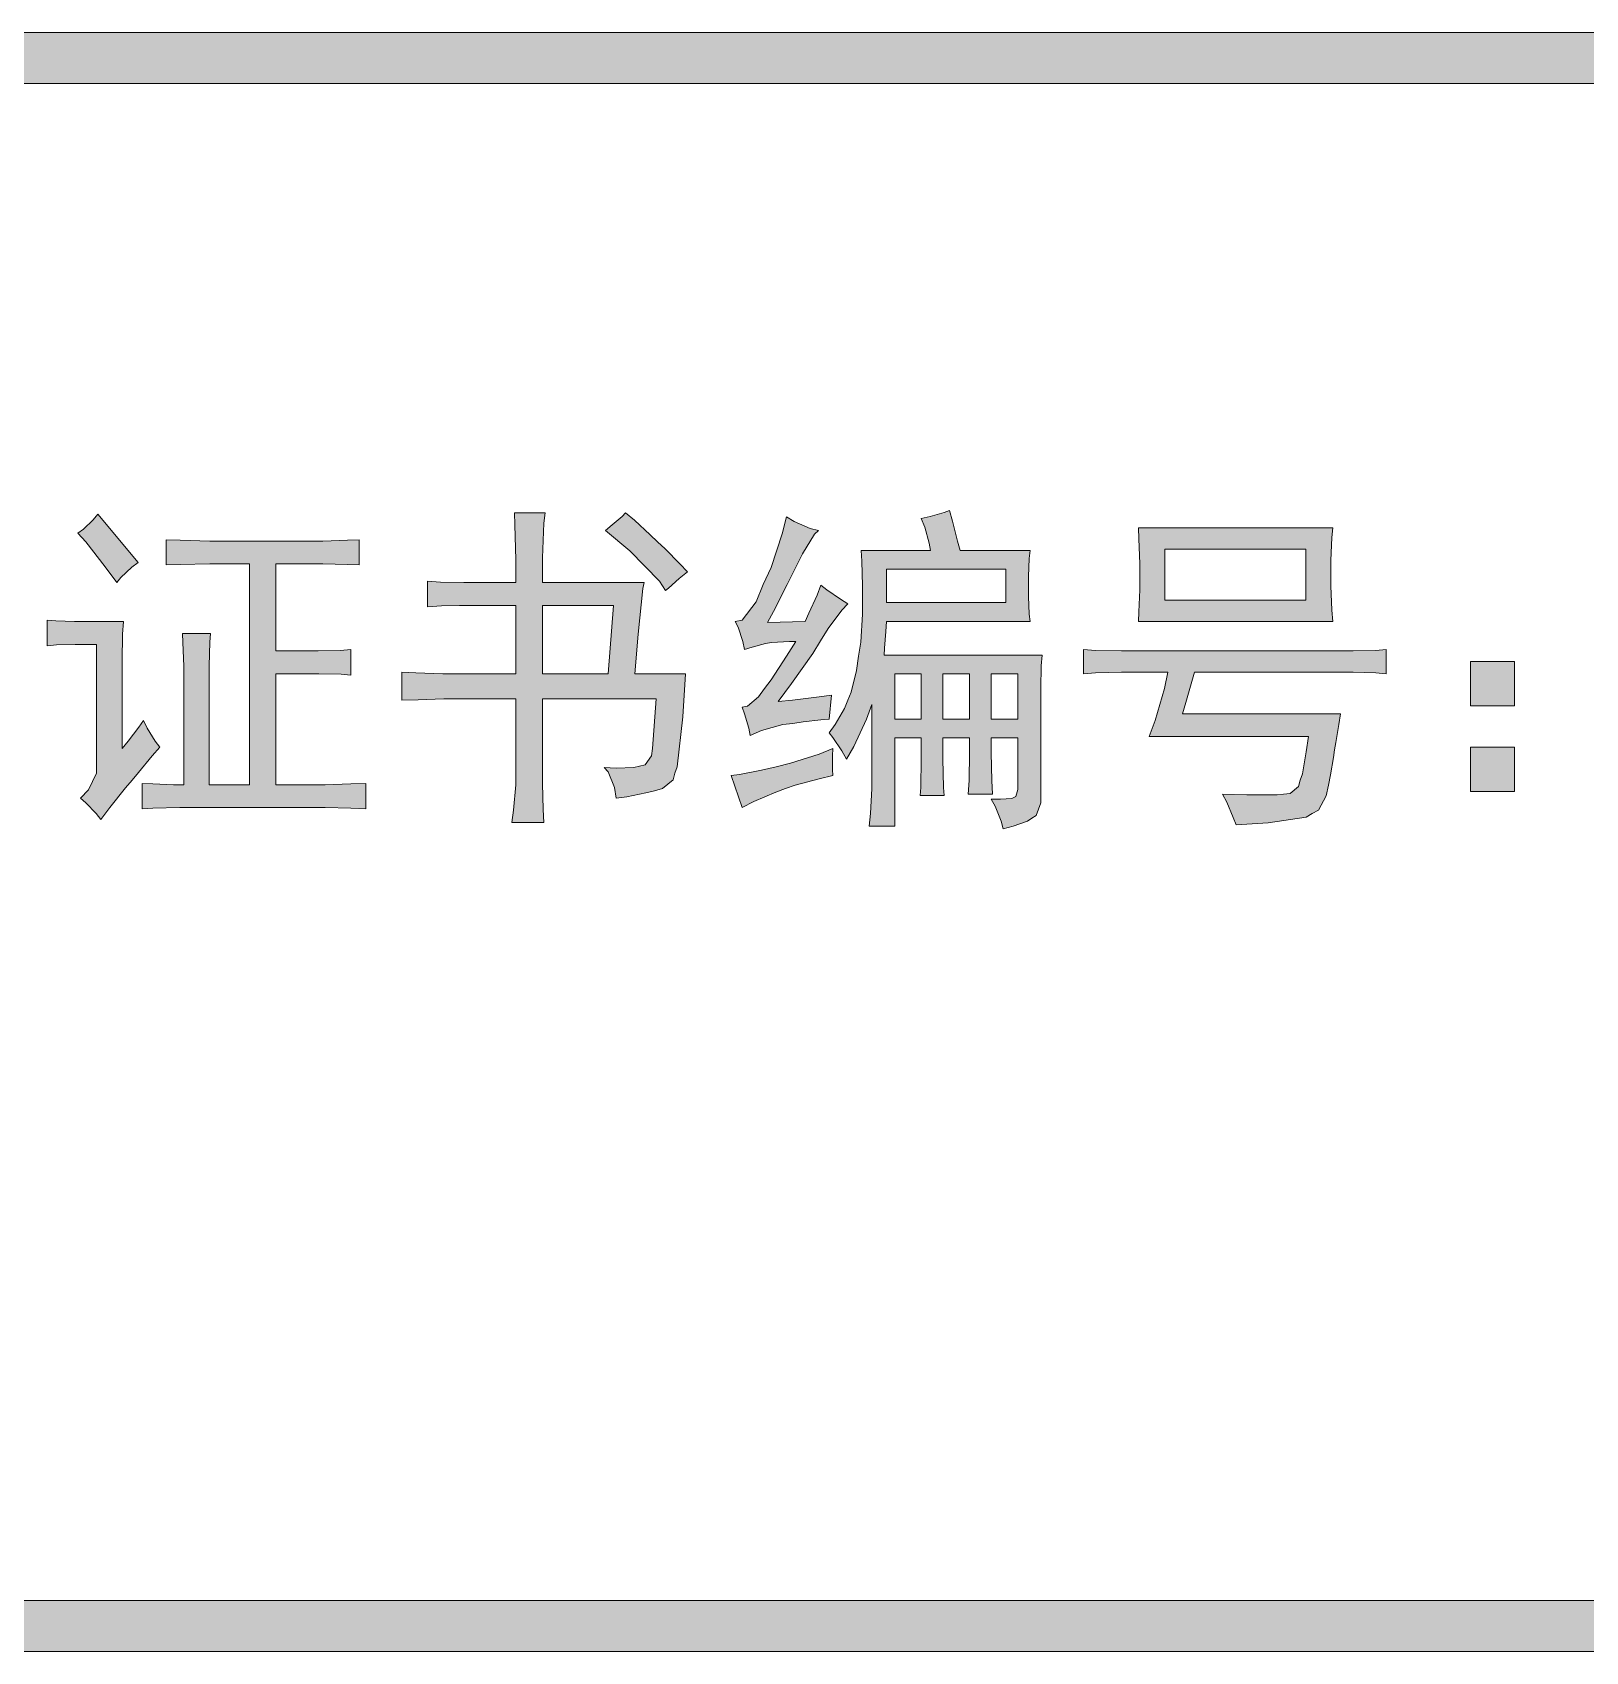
# Model space of a CAD drawing. Header units: millimetres. Extents: x 261 to 114907, y 32 to 1998430.
# Drawn here: x 109486 to 111054, y 1986279 to 1987914 of the extents above; entities that cross this region are included whole.
import ezdxf

# ---------------------------------------------------------------- set-up
doc = ezdxf.new("R2010")
doc.units = ezdxf.units.MM

msp = doc.modelspace()

# ---------------------------------------------------------------- hatches: boundary and pattern name
h = msp.add_hatch(color=0)
h.dxf.hatch_style = 2
h.paths.add_polyline_path([(113706.8, 1987913.7), (113706.8, 1987862), (107700.3, 1987862), (107700.3, 1987913.7)])
h = msp.add_hatch(color=0)
h.dxf.hatch_style = 2
h.paths.add_polyline_path([(109570.9, 1987358.2), (109559.2, 1987374.2), (109539.8, 1987399.2), (109531.7, 1987408.2), (109537.3, 1987412.1), (109547.2, 1987421.6), (109551.9, 1987427.2), (109592.4, 1987378.5), (109586, 1987373.7), (109575.2, 1987363.4)])
h = msp.add_hatch(color=0)
h.paths.add_polyline_path([(109973.8, 1987358.2), (109973.8, 1987381.1), (109972.9, 1987416.4), (109972.5, 1987428.5), (110003.5, 1987428.5), (110002.2, 1987418.1), (110000.9, 1987383.2), (110000.9, 1987358.2), (110103.5, 1987358.2), (110102.2, 1987352.2), (110097.5, 1987306.1), (110094, 1987266), (110145.3, 1987266), (110142.3, 1987222.5), (110136.7, 1987172.1), (110134.5, 1987165.6), (110132.8, 1987159.1), (110122, 1987150.1), (110113.8, 1987147.9), (110105.2, 1987145.8), (110085.8, 1987141.9), (110075, 1987140.6), (110073.3, 1987151.4), (110066.9, 1987166.9), (110063, 1987171.6), (110075, 1987170.8), (110093.1, 1987171.6), (110098.7, 1987172.9), (110104.3, 1987174.2), (110110.8, 1987183.3), (110111.7, 1987190.6), (110115.6, 1987240.6), (110000.9, 1987240.6), (110000.9, 1987169), (110000.9, 1987155.3), (110001.4, 1987129), (110002.2, 1987116), (109969.9, 1987116), (109971.6, 1987128.5), (109973.8, 1987154), (109973.8, 1987167.3), (109973.8, 1987240.6), (109910.4, 1987240.6), (109901, 1987240.6), (109875.1, 1987239.7), (109858.7, 1987239.3), (109858.7, 1987267.7), (109872.9, 1987266.9), (109900.1, 1987266), (109913, 1987266), (109973.8, 1987266), (109973.8, 1987334.9), (109921.2, 1987334.9), (109916.9, 1987334.9), (109898.8, 1987334.5), (109884.6, 1987333.7), (109884.6, 1987359.5), (109897.9, 1987358.6), (109921.2, 1987358.2), (109930.7, 1987358.2)])
h.paths.add_polyline_path([(110066.9, 1987266), (110072.5, 1987334.9), (110000.9, 1987334.9), (110000.9, 1987266)])
h = msp.add_hatch(color=0)
h.dxf.hatch_style = 2
h.paths.add_polyline_path([(110084.5, 1987428.5), (110093.6, 1987421.1), (110109.5, 1987406.5), (110116.8, 1987399.2), (110124.6, 1987392.3), (110139.3, 1987377.2), (110147, 1987369), (110138.8, 1987362.1), (110128, 1987352.6), (110125, 1987350), (110119, 1987359.5), (110088.8, 1987390.1), (110064.3, 1987410.8), (110071.2, 1987416.4), (110081.1, 1987425)])
h = msp.add_hatch(color=0)
h.dxf.hatch_style = 2
h.paths.add_polyline_path([(110279.3, 1987410.8), (110275.4, 1987406.9), (110263.4, 1987387.1), (110255.6, 1987371.6), (110247.8, 1987356.1), (110234.1, 1987328.9), (110228, 1987317.7), (110265.9, 1987319), (110269.8, 1987327.2), (110278, 1987345.3), (110281.9, 1987355.6), (110287.9, 1987350.9), (110301.7, 1987341.4), (110309, 1987336.7), (110303, 1987330.2), (110289.2, 1987311.7), (110281.5, 1987299.2), (110273.7, 1987286.7), (110252.2, 1987256.1), (110238.8, 1987238), (110253, 1987239.3), (110280.2, 1987242.7), (110292.7, 1987244.5), (110290.1, 1987220.3), (110281.9, 1987219.5), (110263.8, 1987217.7), (110253.4, 1987216), (110243.5, 1987214.7), (110222, 1987208.7), (110210.4, 1987203.9), (110209.1, 1987211.3), (110204.8, 1987225.5), (110202.2, 1987232.4), (110207.8, 1987233.2), (110219, 1987242.7), (110225, 1987251.3), (110231.5, 1987260), (110247, 1987283.7), (110256.5, 1987298.7), (110250, 1987298.7), (110237.9, 1987297.9), (110231.9, 1987297.5), (110225.9, 1987296.6), (110212.5, 1987293.1), (110204.8, 1987290.6), (110203, 1987298.7), (110198.3, 1987313), (110195.3, 1987319), (110202.2, 1987320.3), (110216.4, 1987338.8), (110223.7, 1987356.1), (110231.5, 1987373.3), (110242.7, 1987407.3), (110247, 1987424.6), (110254.7, 1987419.8), (110271.1, 1987412.9)])
h = msp.add_hatch(color=0)
h.paths.add_polyline_path([(110411.6, 1987431), (110414.6, 1987420.3), (110419.8, 1987400), (110422.4, 1987390.5), (110493, 1987390.5), (110492.2, 1987382.3), (110491.3, 1987364.2), (110491.3, 1987353.9), (110491.3, 1987344), (110492.2, 1987326.3), (110493, 1987319), (110348.2, 1987319), (110347.4, 1987308.7), (110346.1, 1987291.9), (110345.7, 1987285), (110505.1, 1987285), (110504.2, 1987274.2), (110503.8, 1987251.3), (110503.8, 1987239.3), (110503.8, 1987145.8), (110503.8, 1987135.9), (110499.1, 1987122.9), (110494.8, 1987120.3), (110490.5, 1987117.3), (110475.8, 1987112.2), (110465.9, 1987109.6), (110463.7, 1987117.3), (110457.7, 1987132.4), (110453.8, 1987139.3), (110463.3, 1987139.3), (110474.5, 1987140.2), (110476.7, 1987141), (110478.8, 1987142.3), (110480.5, 1987149.2), (110480.5, 1987155.3), (110480.5, 1987201.4), (110453.8, 1987201.4), (110453.8, 1987186.3), (110454.3, 1987158.3), (110455.1, 1987144.5), (110430.6, 1987144.5), (110431.4, 1987158.3), (110431.8, 1987186.3), (110431.8, 1987201.4), (110405.1, 1987201.4), (110405.1, 1987180.2), (110405.6, 1987151.4), (110406.4, 1987143.2), (110381.9, 1987143.2), (110382.7, 1987151.4), (110383.2, 1987180.2), (110383.2, 1987201.4), (110356.4, 1987201.4), (110356.4, 1987112.2), (110330.6, 1987112.2), (110331.9, 1987125.1), (110333.2, 1987150.1), (110333.2, 1987162.1), (110333.2, 1987235), (110328, 1987220.3), (110315.1, 1987192.7), (110307.7, 1987179.8), (110303, 1987188.4), (110294, 1987201.8), (110290.1, 1987206.5), (110296.1, 1987214.7), (110305.6, 1987231.1), (110309, 1987239.3), (110312.5, 1987247.5), (110317.7, 1987269.4), (110319.8, 1987283.7), (110322, 1987297.9), (110323.7, 1987326.3), (110323.7, 1987340.5), (110323.7, 1987354.8), (110323.3, 1987379.8), (110322.4, 1987390.5), (110392.6, 1987390.5), (110391.3, 1987397.9), (110386.6, 1987414.2), (110383.2, 1987422.9), (110392.2, 1987425), (110406.4, 1987428.9)])
h.paths.add_polyline_path([(110468.5, 1987338), (110468.5, 1987371.6), (110348.2, 1987371.6), (110348.2, 1987338)])
h.paths.add_polyline_path([(110431.8, 1987220.3), (110431.8, 1987266), (110405.1, 1987266), (110405.1, 1987220.3)])
h.paths.add_polyline_path([(110480.5, 1987220.3), (110480.5, 1987266), (110453.8, 1987266), (110453.8, 1987220.3)])
h.paths.add_polyline_path([(110383.2, 1987220.3), (110383.2, 1987266), (110356.4, 1987266), (110356.4, 1987220.3)])
h = msp.add_hatch(color=0)
h.paths.add_polyline_path([(110798.6, 1987413.4), (110797.7, 1987403.5), (110796.8, 1987380.6), (110796.8, 1987367.7), (110796.8, 1987354.8), (110797.7, 1987330.2), (110798.6, 1987319), (110602.5, 1987319), (110602.9, 1987328.5), (110603.8, 1987350.9), (110603.8, 1987363.4), (110603.8, 1987377.2), (110602.9, 1987402.2), (110602.5, 1987413.4)])
h.paths.add_polyline_path([(110771.4, 1987340.5), (110771.4, 1987391.8), (110629.2, 1987391.8), (110629.2, 1987340.5)])
h = msp.add_hatch(color=0)
h.dxf.hatch_style = 2
h.paths.add_polyline_path([(109765.6, 1987400), (109779, 1987400), (109804, 1987400.9), (109815.6, 1987401.3), (109815.6, 1987375.9), (109804, 1987376.3), (109779, 1987377.2), (109765.6, 1987377.2), (109731.6, 1987377.2), (109731.6, 1987289.3), (109763.1, 1987289.3), (109774.3, 1987289.3), (109796.7, 1987289.7), (109807.4, 1987290.6), (109807.4, 1987264.7), (109797.5, 1987265.6), (109775.1, 1987266), (109763.1, 1987266), (109731.6, 1987266), (109731.6, 1987154), (109769.5, 1987154), (109781.2, 1987154), (109807.4, 1987154.8), (109822.5, 1987155.3), (109822.5, 1987129.8), (109807.4, 1987130.3), (109781.2, 1987131.1), (109769.5, 1987131.1), (109650.6, 1987131.1), (109634.6, 1987131.1), (109607.5, 1987130.3), (109596.7, 1987129.8), (109596.7, 1987155.3), (109607.5, 1987154.8), (109628.2, 1987154), (109638.5, 1987154), (109638.5, 1987259.5), (109638.5, 1987273.8), (109637.7, 1987297.5), (109637.2, 1987306.9), (109665.7, 1987306.9), (109664.8, 1987297.9), (109664.4, 1987274.2), (109664.4, 1987259.5), (109664.4, 1987154), (109704.9, 1987154), (109704.9, 1987377.2), (109680.3, 1987377.2), (109664.8, 1987377.2), (109635.1, 1987376.3), (109620.9, 1987375.9), (109620.9, 1987401.3), (109635.1, 1987400.9), (109664.8, 1987400), (109680.3, 1987400)])
h = msp.add_hatch(color=0)
h.dxf.hatch_style = 2
h.paths.add_polyline_path([(109534.2, 1987140.6), (109542.4, 1987148.8), (109550.6, 1987165.6), (109550.6, 1987174.2), (109550.6, 1987295.7), (109538.6, 1987295.7), (109529.1, 1987295.7), (109510.1, 1987295.3), (109500.6, 1987294.4), (109500.6, 1987320.3), (109509.3, 1987319.4), (109528.2, 1987319), (109538.6, 1987319), (109577.8, 1987319), (109576.9, 1987306.1), (109576.5, 1987278.9), (109576.5, 1987264.7), (109576.5, 1987190.6), (109582.5, 1987197.9), (109593.3, 1987212.1), (109598, 1987219), (109601.5, 1987211.3), (109609.7, 1987197.9), (109614.4, 1987191.9), (109606.6, 1987183.3), (109592.8, 1987166.5), (109586.4, 1987158.7), (109579.9, 1987150.9), (109564, 1987131.1), (109554.9, 1987119.1), (109550.2, 1987125.1), (109539.8, 1987135.9)])
h = msp.add_hatch(color=0)
h.dxf.hatch_style = 2
h.paths.add_polyline_path([(110806.3, 1987289.3), (110819.2, 1987289.3), (110842.1, 1987289.7), (110852.4, 1987290.6), (110852.4, 1987266), (110842.1, 1987266.9), (110819.2, 1987267.7), (110806.3, 1987267.7), (110658.9, 1987267.7), (110656.4, 1987258.2), (110650.3, 1987237.1), (110646.9, 1987225.5), (110806.3, 1987225.5), (110804.6, 1987214.7), (110801.6, 1987196.6), (110800.3, 1987189.3), (110799.4, 1987181.5), (110796.4, 1987163.9), (110794.2, 1987153.5), (110792.1, 1987142.8), (110784.3, 1987128.5), (110777.9, 1987125.1), (110771.8, 1987121.2), (110733.5, 1987115.6), (110701.2, 1987113.5), (110698.2, 1987120.8), (110691.7, 1987136.3), (110687.4, 1987144.5), (110711.9, 1987144), (110742.5, 1987144), (110749, 1987144.5), (110755.5, 1987145.3), (110764.1, 1987152.2), (110765.8, 1987158.7), (110768, 1987165.2), (110771.8, 1987187.1), (110774, 1987202.7), (110613.3, 1987202.7), (110619.3, 1987219), (110628.8, 1987251.3), (110632.2, 1987267.7), (110599.5, 1987267.7), (110585.3, 1987267.7), (110559, 1987266.9), (110546.9, 1987266), (110546.9, 1987290.6), (110559, 1987289.7), (110585.3, 1987289.3), (110599.5, 1987289.3)])
h = msp.add_hatch(color=0)
h.dxf.hatch_style = 2
h.paths.add_polyline_path([(110937.7, 1987278.5), (110982.1, 1987278.5), (110982.1, 1987233.7), (110937.7, 1987233.7)])
h = msp.add_hatch(color=0)
h.dxf.hatch_style = 2
h.paths.add_polyline_path([(110294, 1987190.6), (110293.5, 1987183.3), (110293.5, 1987169.5), (110294, 1987163.4), (110280.2, 1987160), (110256, 1987153.5), (110246.1, 1987150.1), (110236.2, 1987146.6), (110214.2, 1987137.2), (110202.2, 1987131.1), (110191.4, 1987163.4), (110199.6, 1987164.3), (110222, 1987168.6), (110236.6, 1987172.1), (110251.3, 1987175.9), (110280.2, 1987185)])
h = msp.add_hatch(color=0)
h.dxf.hatch_style = 2
h.paths.add_polyline_path([(110937.7, 1987191.9), (110982.1, 1987191.9), (110982.1, 1987147.1), (110937.7, 1987147.1)])
h = msp.add_hatch(color=0)
h.dxf.hatch_style = 2
h.paths.add_polyline_path([(113706.8, 1986330.5), (113706.8, 1986278.8), (107700.3, 1986278.8), (107700.3, 1986330.5)])

# ---------------------------------------------------------------- linework, layer by layer
at = {"color": 0, "lineweight": 0}
for points in [[(113706.8, 1987913.7), (113706.8, 1987862), (107700.3, 1987862), (107700.3, 1987913.7)], [(109570.9, 1987358.2), (109559.2, 1987374.2), (109539.8, 1987399.2), (109531.7, 1987408.2), (109537.3, 1987412.1), (109547.2, 1987421.6), (109551.9, 1987427.2), (109592.4, 1987378.5), (109586, 1987373.7), (109575.2, 1987363.4)], [(109973.8, 1987358.2), (109973.8, 1987381.1), (109972.9, 1987416.4), (109972.5, 1987428.5), (110003.5, 1987428.5), (110002.2, 1987418.1), (110000.9, 1987383.2), (110000.9, 1987358.2), (110103.5, 1987358.2), (110102.2, 1987352.2), (110097.5, 1987306.1), (110094, 1987266), (110145.3, 1987266), (110142.3, 1987222.5), (110136.7, 1987172.1), (110134.5, 1987165.6), (110132.8, 1987159.1), (110122, 1987150.1), (110113.8, 1987147.9), (110105.2, 1987145.8), (110085.8, 1987141.9), (110075, 1987140.6), (110073.3, 1987151.4), (110066.9, 1987166.9), (110063, 1987171.6), (110075, 1987170.8), (110093.1, 1987171.6), (110098.7, 1987172.9), (110104.3, 1987174.2), (110110.8, 1987183.3), (110111.7, 1987190.6), (110115.6, 1987240.6), (110000.9, 1987240.6), (110000.9, 1987169), (110000.9, 1987155.3), (110001.4, 1987129), (110002.2, 1987116), (109969.9, 1987116), (109971.6, 1987128.5), (109973.8, 1987154), (109973.8, 1987167.3), (109973.8, 1987240.6), (109910.4, 1987240.6), (109901, 1987240.6), (109875.1, 1987239.7), (109858.7, 1987239.3), (109858.7, 1987267.7), (109872.9, 1987266.9), (109900.1, 1987266), (109913, 1987266), (109973.8, 1987266), (109973.8, 1987334.9), (109921.2, 1987334.9), (109916.9, 1987334.9), (109898.8, 1987334.5), (109884.6, 1987333.7), (109884.6, 1987359.5), (109897.9, 1987358.6), (109921.2, 1987358.2), (109930.7, 1987358.2)], [(110084.5, 1987428.5), (110093.6, 1987421.1), (110109.5, 1987406.5), (110116.8, 1987399.2), (110124.6, 1987392.3), (110139.3, 1987377.2), (110147, 1987369), (110138.8, 1987362.1), (110128, 1987352.6), (110125, 1987350), (110119, 1987359.5), (110088.8, 1987390.1), (110064.3, 1987410.8), (110071.2, 1987416.4), (110081.1, 1987425)], [(110279.3, 1987410.8), (110275.4, 1987406.9), (110263.4, 1987387.1), (110255.6, 1987371.6), (110247.8, 1987356.1), (110234.1, 1987328.9), (110228, 1987317.7), (110265.9, 1987319), (110269.8, 1987327.2), (110278, 1987345.3), (110281.9, 1987355.6), (110287.9, 1987350.9), (110301.7, 1987341.4), (110309, 1987336.7), (110303, 1987330.2), (110289.2, 1987311.7), (110281.5, 1987299.2), (110273.7, 1987286.7), (110252.2, 1987256.1), (110238.8, 1987238), (110253, 1987239.3), (110280.2, 1987242.7), (110292.7, 1987244.5), (110290.1, 1987220.3), (110281.9, 1987219.5), (110263.8, 1987217.7), (110253.4, 1987216), (110243.5, 1987214.7), (110222, 1987208.7), (110210.4, 1987203.9), (110209.1, 1987211.3), (110204.8, 1987225.5), (110202.2, 1987232.4), (110207.8, 1987233.2), (110219, 1987242.7), (110225, 1987251.3), (110231.5, 1987260), (110247, 1987283.7), (110256.5, 1987298.7), (110250, 1987298.7), (110237.9, 1987297.9), (110231.9, 1987297.5), (110225.9, 1987296.6), (110212.5, 1987293.1), (110204.8, 1987290.6), (110203, 1987298.7), (110198.3, 1987313), (110195.3, 1987319), (110202.2, 1987320.3), (110216.4, 1987338.8), (110223.7, 1987356.1), (110231.5, 1987373.3), (110242.7, 1987407.3), (110247, 1987424.6), (110254.7, 1987419.8), (110271.1, 1987412.9)], [(110411.6, 1987431), (110414.6, 1987420.3), (110419.8, 1987400), (110422.4, 1987390.5), (110493, 1987390.5), (110492.2, 1987382.3), (110491.3, 1987364.2), (110491.3, 1987353.9), (110491.3, 1987344), (110492.2, 1987326.3), (110493, 1987319), (110348.2, 1987319), (110347.4, 1987308.7), (110346.1, 1987291.9), (110345.7, 1987285), (110505.1, 1987285), (110504.2, 1987274.2), (110503.8, 1987251.3), (110503.8, 1987239.3), (110503.8, 1987145.8), (110503.8, 1987135.9), (110499.1, 1987122.9), (110494.8, 1987120.3), (110490.5, 1987117.3), (110475.8, 1987112.2), (110465.9, 1987109.6), (110463.7, 1987117.3), (110457.7, 1987132.4), (110453.8, 1987139.3), (110463.3, 1987139.3), (110474.5, 1987140.2), (110476.7, 1987141), (110478.8, 1987142.3), (110480.5, 1987149.2), (110480.5, 1987155.3), (110480.5, 1987201.4), (110453.8, 1987201.4), (110453.8, 1987186.3), (110454.3, 1987158.3), (110455.1, 1987144.5), (110430.6, 1987144.5), (110431.4, 1987158.3), (110431.8, 1987186.3), (110431.8, 1987201.4), (110405.1, 1987201.4), (110405.1, 1987180.2), (110405.6, 1987151.4), (110406.4, 1987143.2), (110381.9, 1987143.2), (110382.7, 1987151.4), (110383.2, 1987180.2), (110383.2, 1987201.4), (110356.4, 1987201.4), (110356.4, 1987112.2), (110330.6, 1987112.2), (110331.9, 1987125.1), (110333.2, 1987150.1), (110333.2, 1987162.1), (110333.2, 1987235), (110328, 1987220.3), (110315.1, 1987192.7), (110307.7, 1987179.8), (110303, 1987188.4), (110294, 1987201.8), (110290.1, 1987206.5), (110296.1, 1987214.7), (110305.6, 1987231.1), (110309, 1987239.3), (110312.5, 1987247.5), (110317.7, 1987269.4), (110319.8, 1987283.7), (110322, 1987297.9), (110323.7, 1987326.3), (110323.7, 1987340.5), (110323.7, 1987354.8), (110323.3, 1987379.8), (110322.4, 1987390.5), (110392.6, 1987390.5), (110391.3, 1987397.9), (110386.6, 1987414.2), (110383.2, 1987422.9), (110392.2, 1987425), (110406.4, 1987428.9)], [(110798.6, 1987413.4), (110797.7, 1987403.5), (110796.8, 1987380.6), (110796.8, 1987367.7), (110796.8, 1987354.8), (110797.7, 1987330.2), (110798.6, 1987319), (110602.5, 1987319), (110602.9, 1987328.5), (110603.8, 1987350.9), (110603.8, 1987363.4), (110603.8, 1987377.2), (110602.9, 1987402.2), (110602.5, 1987413.4)], [(109765.6, 1987400), (109779, 1987400), (109804, 1987400.9), (109815.6, 1987401.3), (109815.6, 1987375.9), (109804, 1987376.3), (109779, 1987377.2), (109765.6, 1987377.2), (109731.6, 1987377.2), (109731.6, 1987289.3), (109763.1, 1987289.3), (109774.3, 1987289.3), (109796.7, 1987289.7), (109807.4, 1987290.6), (109807.4, 1987264.7), (109797.5, 1987265.6), (109775.1, 1987266), (109763.1, 1987266), (109731.6, 1987266), (109731.6, 1987154), (109769.5, 1987154), (109781.2, 1987154), (109807.4, 1987154.8), (109822.5, 1987155.3), (109822.5, 1987129.8), (109807.4, 1987130.3), (109781.2, 1987131.1), (109769.5, 1987131.1), (109650.6, 1987131.1), (109634.6, 1987131.1), (109607.5, 1987130.3), (109596.7, 1987129.8), (109596.7, 1987155.3), (109607.5, 1987154.8), (109628.2, 1987154), (109638.5, 1987154), (109638.5, 1987259.5), (109638.5, 1987273.8), (109637.7, 1987297.5), (109637.2, 1987306.9), (109665.7, 1987306.9), (109664.8, 1987297.9), (109664.4, 1987274.2), (109664.4, 1987259.5), (109664.4, 1987154), (109704.9, 1987154), (109704.9, 1987377.2), (109680.3, 1987377.2), (109664.8, 1987377.2), (109635.1, 1987376.3), (109620.9, 1987375.9), (109620.9, 1987401.3), (109635.1, 1987400.9), (109664.8, 1987400), (109680.3, 1987400)], [(110771.4, 1987340.5), (110771.4, 1987391.8), (110629.2, 1987391.8), (110629.2, 1987340.5)], [(110468.5, 1987338), (110468.5, 1987371.6), (110348.2, 1987371.6), (110348.2, 1987338)], [(109534.2, 1987140.6), (109542.4, 1987148.8), (109550.6, 1987165.6), (109550.6, 1987174.2), (109550.6, 1987295.7), (109538.6, 1987295.7), (109529.1, 1987295.7), (109510.1, 1987295.3), (109500.6, 1987294.4), (109500.6, 1987320.3), (109509.3, 1987319.4), (109528.2, 1987319), (109538.6, 1987319), (109577.8, 1987319), (109576.9, 1987306.1), (109576.5, 1987278.9), (109576.5, 1987264.7), (109576.5, 1987190.6), (109582.5, 1987197.9), (109593.3, 1987212.1), (109598, 1987219), (109601.5, 1987211.3), (109609.7, 1987197.9), (109614.4, 1987191.9), (109606.6, 1987183.3), (109592.8, 1987166.5), (109586.4, 1987158.7), (109579.9, 1987150.9), (109564, 1987131.1), (109554.9, 1987119.1), (109550.2, 1987125.1), (109539.8, 1987135.9)], [(110066.9, 1987266), (110072.5, 1987334.9), (110000.9, 1987334.9), (110000.9, 1987266)], [(110806.3, 1987289.3), (110819.2, 1987289.3), (110842.1, 1987289.7), (110852.4, 1987290.6), (110852.4, 1987266), (110842.1, 1987266.9), (110819.2, 1987267.7), (110806.3, 1987267.7), (110658.9, 1987267.7), (110656.4, 1987258.2), (110650.3, 1987237.1), (110646.9, 1987225.5), (110806.3, 1987225.5), (110804.6, 1987214.7), (110801.6, 1987196.6), (110800.3, 1987189.3), (110799.4, 1987181.5), (110796.4, 1987163.9), (110794.2, 1987153.5), (110792.1, 1987142.8), (110784.3, 1987128.5), (110777.9, 1987125.1), (110771.8, 1987121.2), (110733.5, 1987115.6), (110701.2, 1987113.5), (110698.2, 1987120.8), (110691.7, 1987136.3), (110687.4, 1987144.5), (110711.9, 1987144), (110742.5, 1987144), (110749, 1987144.5), (110755.5, 1987145.3), (110764.1, 1987152.2), (110765.8, 1987158.7), (110768, 1987165.2), (110771.8, 1987187.1), (110774, 1987202.7), (110613.3, 1987202.7), (110619.3, 1987219), (110628.8, 1987251.3), (110632.2, 1987267.7), (110599.5, 1987267.7), (110585.3, 1987267.7), (110559, 1987266.9), (110546.9, 1987266), (110546.9, 1987290.6), (110559, 1987289.7), (110585.3, 1987289.3), (110599.5, 1987289.3)], [(110937.7, 1987278.5), (110982.1, 1987278.5), (110982.1, 1987233.7), (110937.7, 1987233.7)], [(110383.2, 1987220.3), (110383.2, 1987266), (110356.4, 1987266), (110356.4, 1987220.3)], [(110431.8, 1987220.3), (110431.8, 1987266), (110405.1, 1987266), (110405.1, 1987220.3)], [(110480.5, 1987220.3), (110480.5, 1987266), (110453.8, 1987266), (110453.8, 1987220.3)], [(110294, 1987190.6), (110293.5, 1987183.3), (110293.5, 1987169.5), (110294, 1987163.4), (110280.2, 1987160), (110256, 1987153.5), (110246.1, 1987150.1), (110236.2, 1987146.6), (110214.2, 1987137.2), (110202.2, 1987131.1), (110191.4, 1987163.4), (110199.6, 1987164.3), (110222, 1987168.6), (110236.6, 1987172.1), (110251.3, 1987175.9), (110280.2, 1987185)], [(110937.7, 1987191.9), (110982.1, 1987191.9), (110982.1, 1987147.1), (110937.7, 1987147.1)], [(113706.8, 1986330.5), (113706.8, 1986278.8), (107700.3, 1986278.8), (107700.3, 1986330.5)]]:
    msp.add_lwpolyline(points, close=True, dxfattribs=at)

doc.saveas('drawing.dxf')
